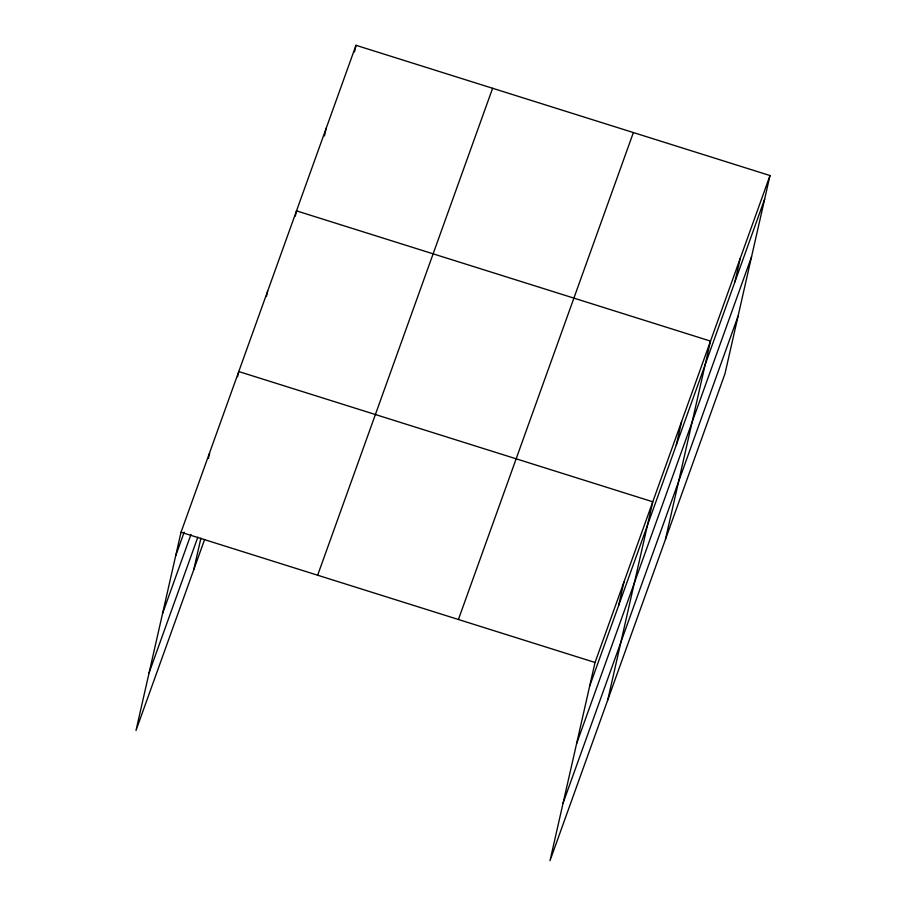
<?xml version="1.0" encoding="UTF-8"?>
<svg xmlns="http://www.w3.org/2000/svg" width="906" height="906" viewBox="0 0 906 906"><rect width="100%" height="100%" fill="white"/><g stroke="black" fill="none" stroke-linecap="round" stroke-linejoin="round"><path stroke-width="1.36" d="M769.998 175.538L595.038 662.479L549.999 860.7L724.97 373.759L769.998 175.538L356.001 45.3L181.03 532.241L136.002 730.463L204.62 539.478M208.414 458.459L209.603 453.215M193.737 569.772L200.906 538.221M237.576 376.805L238.776 371.551L652.773 501.788L607.745 700.01M266.443 296.455L267.644 291.211M295.322 216.115L296.511 210.86L710.508 341.098L665.48 539.319M324.461 135.957L326.251 128.086M354.506 51.868L356.001 45.3M618.538 605.774L623.906 582.139M676.272 445.073L681.64 421.449M734.891 281.947L740.259 258.323M175.662 555.876L184.178 532.162M162.57 613.487L190.973 534.461M149.082 672.852L197.836 537.179M317.655 575.219L492.615 88.278M458.413 619.5L633.385 132.559M589.67 686.114L764.63 199.173M576.578 743.724L751.538 256.783M563.09 803.09L738.062 316.149M181.03 532.241L595.038 662.479"/></g></svg>
